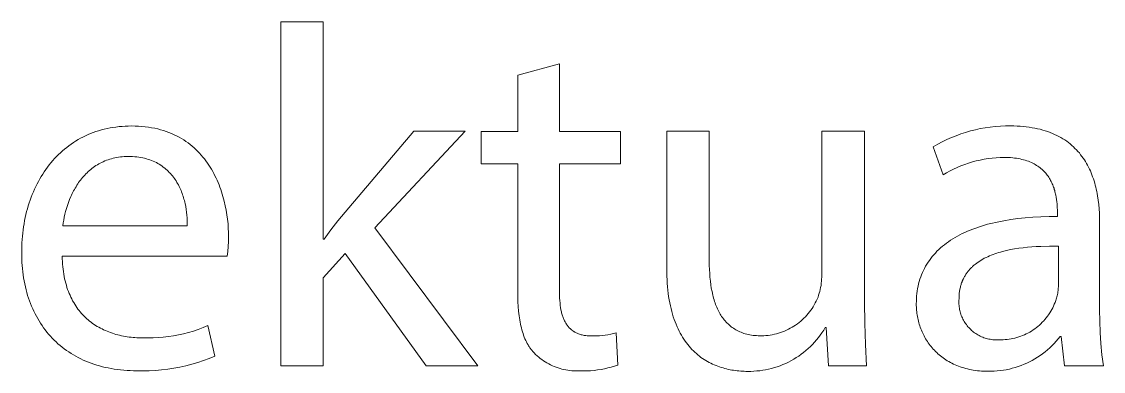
# Model space of a CAD drawing. Header units: millimetres. Extents: x -1519 to 3497, y -297 to 3208.
# Drawn here: x 2964.3 to 3076.3, y -213.3 to -177.1 of the extents above; entities that cross this region are included whole.
import ezdxf

# ---------------------------------------------------------------- set-up
doc = ezdxf.new("R2010")
doc.units = ezdxf.units.MM
doc.header["$MEASUREMENT"] = 0
doc.layers.add('Domyślny', color=7, linetype='Continuous', true_color=0x000000)

msp = doc.modelspace()

# ---------------------------------------------------------------- linework, layer by layer
at = {"layer": 'Domyślny', "color": 18, "lineweight": 15, "true_color": 0x000000}
for p, q in [((2991.17, -212.73), (2991.17, -177.07)), ((2991.17, -177.07), (2995.55, -177.07)), ((2995.55, -177.07), (2995.55, -199.58)), ((3015.69, -182.6), (3020, -181.44)), ((3020, -181.44), (3020, -188.43)), ((3015.69, -188.43), (3015.69, -182.6)), ((2972.87, -188.2), (2973.17, -188.14)), ((2973.17, -188.14), (2973.47, -188.07)), ((2973.47, -188.07), (2973.77, -188.02)), ((2973.77, -188.02), (2974.08, -187.98)), ((2974.08, -187.98), (2974.4, -187.94)), ((2974.4, -187.94), (2974.71, -187.91)), ((2974.71, -187.91), (2975.04, -187.89)), ((2975.04, -187.89), (2975.36, -187.88)), ((2975.36, -187.88), (2975.69, -187.87)), ((2975.69, -187.87), (2976.06, -187.88)), ((2976.06, -187.88), (2976.42, -187.89)), ((2976.42, -187.89), (2976.77, -187.92)), ((2976.77, -187.92), (2977.11, -187.95)), ((2977.11, -187.95), (2977.45, -188)), ((2977.45, -188), (2977.78, -188.05)), ((2977.78, -188.05), (2978.1, -188.11)), ((2978.1, -188.11), (2978.41, -188.18)), ((2978.41, -188.18), (2978.71, -188.26)), ((3063.08, -188.26), (3063.59, -188.15)), ((3063.59, -188.15), (3064.11, -188.06)), ((3064.11, -188.06), (3064.63, -187.99)), ((3064.63, -187.99), (3065.15, -187.93)), ((3065.15, -187.93), (3065.67, -187.89)), ((3065.67, -187.89), (3066.19, -187.87)), ((3066.19, -187.87), (3066.72, -187.87)), ((3066.72, -187.87), (3067.06, -187.87)), ((3067.06, -187.87), (3067.4, -187.89)), ((3067.4, -187.89), (3067.72, -187.9)), ((3067.72, -187.9), (3068.04, -187.93)), ((3068.04, -187.93), (3068.35, -187.96)), ((3068.35, -187.96), (3068.66, -188)), ((3068.66, -188), (3068.95, -188.05)), ((3068.95, -188.05), (3069.24, -188.1)), ((3069.24, -188.1), (3069.52, -188.16)), ((3069.52, -188.16), (3069.8, -188.22)), ((2969.91, -189.44), (2970.16, -189.29)), ((2970.16, -189.29), (2970.41, -189.15)), ((2970.41, -189.15), (2970.67, -189.02)), ((2970.67, -189.02), (2970.93, -188.89)), ((2970.93, -188.89), (2971.19, -188.77)), ((2971.19, -188.77), (2971.46, -188.66)), ((2971.46, -188.66), (2971.73, -188.55)), ((2971.73, -188.55), (2972.01, -188.45)), ((2972.01, -188.45), (2972.29, -188.36)), ((2972.29, -188.36), (2972.58, -188.28)), ((2972.58, -188.28), (2972.87, -188.2)), ((2978.71, -188.26), (2979, -188.35)), ((2979, -188.35), (2979.29, -188.44)), ((2979.29, -188.44), (2979.57, -188.55)), ((2979.57, -188.55), (2979.84, -188.66)), ((2979.84, -188.66), (2980.11, -188.78)), ((2980.11, -188.78), (2980.37, -188.9)), ((2980.37, -188.9), (2980.62, -189.03)), ((2980.62, -189.03), (2980.86, -189.17)), ((2980.86, -189.17), (2981.1, -189.32)), ((2981.1, -189.32), (2981.32, -189.47)), ((2997.82, -196.81), (3004.94, -188.42)), ((3010.26, -188.42), (3000.88, -198.41)), ((3004.94, -188.42), (3010.26, -188.42)), ((3011.92, -191.78), (3011.92, -188.43)), ((3011.92, -188.43), (3015.69, -188.43)), ((3020, -188.43), (3026.33, -188.43)), ((3026.33, -188.43), (3026.33, -191.78)), ((3031.12, -202.65), (3031.12, -188.42)), ((3031.12, -188.42), (3035.53, -188.42)), ((3035.53, -188.42), (3035.53, -201.88)), ((3047.17, -203.33), (3047.17, -188.42)), ((3047.17, -188.42), (3051.61, -188.42)), ((3051.61, -188.42), (3051.61, -206.11)), ((3059.65, -189.52), (3060.12, -189.29)), ((3060.12, -189.29), (3060.6, -189.08)), ((3060.6, -189.08), (3061.08, -188.88)), ((3061.08, -188.88), (3061.57, -188.7)), ((3061.57, -188.7), (3062.07, -188.54)), ((3062.07, -188.54), (3062.57, -188.39)), ((3062.57, -188.39), (3063.08, -188.26)), ((3069.8, -188.22), (3070.06, -188.29)), ((3070.06, -188.29), (3070.32, -188.37)), ((3070.32, -188.37), (3070.58, -188.46)), ((3070.58, -188.46), (3070.82, -188.54)), ((3070.82, -188.54), (3071.06, -188.64)), ((3071.06, -188.64), (3071.29, -188.74)), ((3071.29, -188.74), (3071.51, -188.85)), ((3071.51, -188.85), (3071.73, -188.96)), ((3071.73, -188.96), (3071.94, -189.08)), ((3071.94, -189.08), (3072.15, -189.2)), ((3072.15, -189.2), (3072.34, -189.32)), ((2968.54, -190.45), (2968.76, -190.27)), ((2968.76, -190.27), (2968.98, -190.09)), ((2968.98, -190.09), (2969.21, -189.92)), ((2969.21, -189.92), (2969.44, -189.75)), ((2969.44, -189.75), (2969.67, -189.59)), ((2969.67, -189.59), (2969.91, -189.44)), ((2981.32, -189.47), (2981.55, -189.63)), ((2981.55, -189.63), (2981.76, -189.79)), ((2981.76, -189.79), (2981.97, -189.96)), ((2981.97, -189.96), (2982.17, -190.14)), ((2982.17, -190.14), (2982.37, -190.32)), ((2982.37, -190.32), (2982.56, -190.5)), ((3058.73, -190.03), (3059.19, -189.76)), ((3059.74, -192.95), (3058.73, -190.03)), ((3059.19, -189.76), (3059.65, -189.52)), ((3072.34, -189.32), (3072.54, -189.46)), ((3072.54, -189.46), (3072.72, -189.59)), ((3072.72, -189.59), (3072.9, -189.73)), ((3072.9, -189.73), (3073.07, -189.88)), ((3073.07, -189.88), (3073.24, -190.03)), ((3073.24, -190.03), (3073.4, -190.19)), ((3073.4, -190.19), (3073.55, -190.34)), ((3073.55, -190.34), (3073.7, -190.51)), ((2967.35, -191.68), (2967.53, -191.46)), ((2967.53, -191.46), (2967.73, -191.25)), ((2967.73, -191.25), (2967.92, -191.04)), ((2967.92, -191.04), (2968.12, -190.84)), ((2968.12, -190.84), (2968.33, -190.64)), ((2968.33, -190.64), (2968.54, -190.45)), ((2972.93, -191.5), (2972.77, -191.57)), ((2973.1, -191.43), (2972.93, -191.5)), ((2973.27, -191.37), (2973.1, -191.43)), ((2973.44, -191.31), (2973.27, -191.37)), ((2973.62, -191.26), (2973.44, -191.31)), ((2973.79, -191.21), (2973.62, -191.26)), ((2973.98, -191.17), (2973.79, -191.21)), ((2974.16, -191.13), (2973.98, -191.17)), ((2974.35, -191.1), (2974.16, -191.13)), ((2974.55, -191.08), (2974.35, -191.1)), ((2974.74, -191.06), (2974.55, -191.08)), ((2974.94, -191.04), (2974.74, -191.06)), ((2975.15, -191.03), (2974.94, -191.04)), ((2975.36, -191.03), (2975.15, -191.03)), ((2975.59, -191.03), (2975.36, -191.03)), ((2975.81, -191.04), (2975.59, -191.03)), ((2976.03, -191.06), (2975.81, -191.04)), ((2976.25, -191.08), (2976.03, -191.06)), ((2976.46, -191.11), (2976.25, -191.08)), ((2976.66, -191.14), (2976.46, -191.11)), ((2976.86, -191.18), (2976.66, -191.14)), ((2977.05, -191.22), (2976.86, -191.18)), ((2977.24, -191.27), (2977.05, -191.22)), ((2977.42, -191.33), (2977.24, -191.27)), ((2977.6, -191.39), (2977.42, -191.33)), ((2977.78, -191.45), (2977.6, -191.39)), ((2977.94, -191.52), (2977.78, -191.45)), ((2978.11, -191.6), (2977.94, -191.52)), ((2982.56, -190.5), (2982.74, -190.69)), ((2982.74, -190.69), (2982.91, -190.89)), ((2982.91, -190.89), (2983.08, -191.09)), ((2983.08, -191.09), (2983.25, -191.29)), ((2983.25, -191.29), (2983.4, -191.5)), ((2983.4, -191.5), (2983.56, -191.71)), ((3063.18, -191.49), (3062.77, -191.6)), ((3063.58, -191.4), (3063.18, -191.49)), ((3063.99, -191.32), (3063.58, -191.4)), ((3064.4, -191.25), (3063.99, -191.32)), ((3064.82, -191.2), (3064.4, -191.25)), ((3065.23, -191.16), (3064.82, -191.2)), ((3065.65, -191.14), (3065.23, -191.16)), ((3066.07, -191.13), (3065.65, -191.14)), ((3066.3, -191.13), (3066.07, -191.13)), ((3066.52, -191.14), (3066.3, -191.13)), ((3066.73, -191.15), (3066.52, -191.14)), ((3066.95, -191.17), (3066.73, -191.15)), ((3067.15, -191.19), (3066.95, -191.17)), ((3067.35, -191.22), (3067.15, -191.19)), ((3067.54, -191.25), (3067.35, -191.22)), ((3067.73, -191.29), (3067.54, -191.25)), ((3067.91, -191.33), (3067.73, -191.29)), ((3068.08, -191.37), (3067.91, -191.33)), ((3068.25, -191.42), (3068.08, -191.37)), ((3068.42, -191.48), (3068.25, -191.42)), ((3068.58, -191.53), (3068.42, -191.48)), ((3068.73, -191.59), (3068.58, -191.53)), ((3073.7, -190.51), (3073.85, -190.67)), ((3073.85, -190.67), (3073.98, -190.85)), ((3073.98, -190.85), (3074.12, -191.02)), ((3074.12, -191.02), (3074.24, -191.2)), ((3074.24, -191.2), (3074.37, -191.38)), ((3074.37, -191.38), (3074.48, -191.56)), ((2966.5, -192.85), (2966.66, -192.61)), ((2966.66, -192.61), (2966.82, -192.37)), ((2966.82, -192.37), (2966.99, -192.13)), ((2966.99, -192.13), (2967.17, -191.9)), ((2967.17, -191.9), (2967.35, -191.68)), ((2971.21, -192.6), (2971.09, -192.72)), ((2971.34, -192.49), (2971.21, -192.6)), ((2971.47, -192.38), (2971.34, -192.49)), ((2971.6, -192.28), (2971.47, -192.38)), ((2971.73, -192.18), (2971.6, -192.28)), ((2971.87, -192.08), (2971.73, -192.18)), ((2972.01, -191.98), (2971.87, -192.08)), ((2972.16, -191.89), (2972.01, -191.98)), ((2972.31, -191.8), (2972.16, -191.89)), ((2972.46, -191.72), (2972.31, -191.8)), ((2972.61, -191.64), (2972.46, -191.72)), ((2972.77, -191.57), (2972.61, -191.64)), ((2978.27, -191.67), (2978.11, -191.6)), ((2978.42, -191.76), (2978.27, -191.67)), ((2978.57, -191.84), (2978.42, -191.76)), ((2978.72, -191.94), (2978.57, -191.84)), ((2978.86, -192.03), (2978.72, -191.94)), ((2978.99, -192.13), (2978.86, -192.03)), ((2979.13, -192.23), (2978.99, -192.13)), ((2979.25, -192.34), (2979.13, -192.23)), ((2979.38, -192.45), (2979.25, -192.34)), ((2979.5, -192.56), (2979.38, -192.45)), ((2979.61, -192.68), (2979.5, -192.56)), ((2979.72, -192.8), (2979.61, -192.68)), ((2983.56, -191.71), (2983.7, -191.92)), ((2983.7, -191.92), (2983.84, -192.14)), ((2983.84, -192.14), (2983.97, -192.36)), ((2983.97, -192.36), (2984.1, -192.58)), ((2984.1, -192.58), (2984.23, -192.81)), ((3015.69, -191.78), (3011.92, -191.78)), ((3015.69, -205.05), (3015.69, -191.78)), ((3026.33, -191.78), (3020, -191.78)), ((3020, -191.78), (3020, -204.9)), ((3060.46, -192.53), (3060.09, -192.74)), ((3060.83, -192.35), (3060.46, -192.53)), ((3061.21, -192.17), (3060.83, -192.35)), ((3061.59, -192.01), (3061.21, -192.17)), ((3061.98, -191.86), (3061.59, -192.01)), ((3062.38, -191.72), (3061.98, -191.86)), ((3062.77, -191.6), (3062.38, -191.72)), ((3068.88, -191.66), (3068.73, -191.59)), ((3069.02, -191.73), (3068.88, -191.66)), ((3069.16, -191.8), (3069.02, -191.73)), ((3069.29, -191.87), (3069.16, -191.8)), ((3069.42, -191.95), (3069.29, -191.87)), ((3069.54, -192.03), (3069.42, -191.95)), ((3069.66, -192.11), (3069.54, -192.03)), ((3069.78, -192.2), (3069.66, -192.11)), ((3069.88, -192.29), (3069.78, -192.2)), ((3069.99, -192.38), (3069.88, -192.29)), ((3070.09, -192.47), (3069.99, -192.38)), ((3070.19, -192.57), (3070.09, -192.47)), ((3070.28, -192.67), (3070.19, -192.57)), ((3070.37, -192.77), (3070.28, -192.67)), ((3074.48, -191.56), (3074.59, -191.75)), ((3074.59, -191.75), (3074.7, -191.94)), ((3074.7, -191.94), (3074.8, -192.14)), ((3074.8, -192.14), (3074.9, -192.33)), ((3074.9, -192.33), (3074.99, -192.53)), ((3074.99, -192.53), (3075.07, -192.74)), ((2965.91, -193.88), (2966.05, -193.61)), ((2966.05, -193.61), (2966.19, -193.35)), ((2966.19, -193.35), (2966.34, -193.1)), ((2966.34, -193.1), (2966.5, -192.85)), ((2970.22, -193.74), (2970.13, -193.88)), ((2970.32, -193.6), (2970.22, -193.74)), ((2970.42, -193.47), (2970.32, -193.6)), ((2970.52, -193.34), (2970.42, -193.47)), ((2970.63, -193.21), (2970.52, -193.34)), ((2970.74, -193.08), (2970.63, -193.21)), ((2970.85, -192.96), (2970.74, -193.08)), ((2970.97, -192.84), (2970.85, -192.96)), ((2971.09, -192.72), (2970.97, -192.84)), ((2979.83, -192.92), (2979.72, -192.8)), ((2979.93, -193.04), (2979.83, -192.92)), ((2980.03, -193.17), (2979.93, -193.04)), ((2980.13, -193.3), (2980.03, -193.17)), ((2980.22, -193.43), (2980.13, -193.3)), ((2980.31, -193.57), (2980.22, -193.43)), ((2980.39, -193.71), (2980.31, -193.57)), ((2980.47, -193.84), (2980.39, -193.71)), ((2984.23, -192.81), (2984.34, -193.04)), ((2984.34, -193.04), (2984.45, -193.27)), ((2984.45, -193.27), (2984.56, -193.5)), ((2984.56, -193.5), (2984.66, -193.73)), ((2984.66, -193.73), (2984.76, -193.97)), ((3060.09, -192.74), (3059.74, -192.95)), ((3070.45, -192.87), (3070.37, -192.77)), ((3070.53, -192.98), (3070.45, -192.87)), ((3070.61, -193.08), (3070.53, -192.98)), ((3070.68, -193.19), (3070.61, -193.08)), ((3070.75, -193.3), (3070.68, -193.19)), ((3070.82, -193.41), (3070.75, -193.3)), ((3070.88, -193.52), (3070.82, -193.41)), ((3070.94, -193.64), (3070.88, -193.52)), ((3070.99, -193.75), (3070.94, -193.64)), ((3071.05, -193.86), (3070.99, -193.75)), ((3075.07, -192.74), (3075.16, -192.94)), ((3075.16, -192.94), (3075.23, -193.15)), ((3075.23, -193.15), (3075.31, -193.36)), ((3075.31, -193.36), (3075.37, -193.57)), ((3075.37, -193.57), (3075.44, -193.78)), ((3075.44, -193.78), (3075.5, -194)), ((2965.41, -194.98), (2965.53, -194.69)), ((2965.53, -194.69), (2965.65, -194.42)), ((2965.65, -194.42), (2965.78, -194.15)), ((2965.78, -194.15), (2965.91, -193.88)), ((2969.55, -194.88), (2969.48, -195.03)), ((2969.62, -194.74), (2969.55, -194.88)), ((2969.7, -194.59), (2969.62, -194.74)), ((2969.78, -194.44), (2969.7, -194.59)), ((2969.86, -194.3), (2969.78, -194.44)), ((2969.95, -194.16), (2969.86, -194.3)), ((2970.04, -194.01), (2969.95, -194.16)), ((2970.13, -193.88), (2970.04, -194.01)), ((2980.55, -193.98), (2980.47, -193.84)), ((2980.62, -194.13), (2980.55, -193.98)), ((2980.69, -194.27), (2980.62, -194.13)), ((2980.76, -194.41), (2980.69, -194.27)), ((2980.82, -194.56), (2980.76, -194.41)), ((2980.88, -194.71), (2980.82, -194.56)), ((2980.93, -194.85), (2980.88, -194.71)), ((2980.99, -195), (2980.93, -194.85)), ((2984.76, -193.97), (2984.85, -194.21)), ((2984.85, -194.21), (2984.94, -194.45)), ((2984.94, -194.45), (2985.02, -194.68)), ((2985.02, -194.68), (2985.09, -194.92)), ((3071.1, -193.98), (3071.05, -193.86)), ((3071.14, -194.1), (3071.1, -193.98)), ((3071.19, -194.21), (3071.14, -194.1)), ((3071.23, -194.33), (3071.19, -194.21)), ((3071.26, -194.45), (3071.23, -194.33)), ((3071.3, -194.56), (3071.26, -194.45)), ((3071.33, -194.68), (3071.3, -194.56)), ((3071.36, -194.8), (3071.33, -194.68)), ((3071.39, -194.92), (3071.36, -194.8)), ((3071.41, -195.03), (3071.39, -194.92)), ((3075.5, -194), (3075.55, -194.21)), ((3075.55, -194.21), (3075.61, -194.43)), ((3075.61, -194.43), (3075.65, -194.65)), ((3075.65, -194.65), (3075.7, -194.87)), ((3075.7, -194.87), (3075.74, -195.1)), ((2965, -196.14), (2965.1, -195.84)), ((2965.1, -195.84), (2965.2, -195.55)), ((2965.2, -195.55), (2965.3, -195.26)), ((2965.3, -195.26), (2965.41, -194.98)), ((2969.16, -195.79), (2969.05, -196.1)), ((2969.28, -195.49), (2969.16, -195.79)), ((2969.41, -195.18), (2969.28, -195.49)), ((2969.48, -195.03), (2969.41, -195.18)), ((2981.04, -195.15), (2980.99, -195)), ((2981.09, -195.3), (2981.04, -195.15)), ((2981.13, -195.45), (2981.09, -195.3)), ((2981.17, -195.6), (2981.13, -195.45)), ((2981.21, -195.76), (2981.17, -195.6)), ((2981.24, -195.91), (2981.21, -195.76)), ((2981.31, -196.21), (2981.24, -195.91)), ((2985.09, -194.92), (2985.16, -195.16)), ((2985.16, -195.16), (2985.23, -195.41)), ((2985.23, -195.41), (2985.29, -195.65)), ((2985.29, -195.65), (2985.41, -196.13)), ((3071.46, -195.26), (3071.41, -195.03)), ((3071.49, -195.49), (3071.46, -195.26)), ((3071.52, -195.72), (3071.49, -195.49)), ((3071.54, -195.94), (3071.52, -195.72)), ((3071.56, -196.16), (3071.54, -195.94)), ((3075.74, -195.1), (3075.81, -195.55)), ((3075.81, -195.55), (3075.86, -196)), ((3075.86, -196), (3075.9, -196.45)), ((2964.69, -197.36), (2964.76, -197.05)), ((2964.76, -197.05), (2964.83, -196.74)), ((2964.83, -196.74), (2964.92, -196.44)), ((2964.92, -196.44), (2965, -196.14)), ((2968.8, -197.02), (2968.73, -197.32)), ((2968.87, -196.72), (2968.8, -197.02)), ((2968.96, -196.41), (2968.87, -196.72)), ((2969.05, -196.1), (2968.96, -196.41)), ((2981.36, -196.51), (2981.31, -196.21)), ((2981.4, -196.8), (2981.36, -196.51)), ((2981.43, -197.1), (2981.4, -196.8)), ((2981.45, -197.39), (2981.43, -197.1)), ((2985.41, -196.13), (2985.5, -196.6)), ((2985.5, -196.6), (2985.58, -197.08)), ((2985.58, -197.08), (2985.64, -197.54)), ((2997.07, -197.71), (2997.82, -196.81)), ((3071.57, -196.36), (3071.56, -196.16)), ((3071.58, -196.56), (3071.57, -196.36)), ((3071.58, -196.76), (3071.58, -196.56)), ((3071.58, -197.26), (3071.58, -196.76)), ((3075.9, -196.45), (3075.93, -196.91)), ((3075.93, -196.91), (3075.95, -197.37)), ((2964.51, -198.32), (2964.57, -198)), ((2964.57, -198), (2964.62, -197.68)), ((2964.62, -197.68), (2964.69, -197.36)), ((2968.63, -197.92), (2968.59, -198.21)), ((2968.59, -198.21), (2981.47, -198.21)), ((2968.67, -197.63), (2968.63, -197.92)), ((2968.73, -197.32), (2968.67, -197.63)), ((2981.47, -197.67), (2981.45, -197.39)), ((2981.47, -197.94), (2981.47, -197.67)), ((2981.47, -198.21), (2981.47, -197.94)), ((2985.64, -197.54), (2985.69, -198)), ((2985.69, -198), (2985.72, -198.45)), ((2996.35, -198.64), (2997.07, -197.71)), ((3063.42, -198.34), (3063.72, -198.24)), ((3063.72, -198.24), (3064.03, -198.15)), ((3064.03, -198.15), (3064.35, -198.06)), ((3064.35, -198.06), (3064.67, -197.98)), ((3064.67, -197.98), (3065.33, -197.82)), ((3065.33, -197.82), (3066.03, -197.69)), ((3066.03, -197.69), (3066.74, -197.57)), ((3066.74, -197.57), (3067.49, -197.47)), ((3067.49, -197.47), (3068.25, -197.39)), ((3068.25, -197.39), (3069.05, -197.33)), ((3069.05, -197.33), (3069.87, -197.29)), ((3069.87, -197.29), (3070.71, -197.26)), ((3070.71, -197.26), (3071.58, -197.26)), ((3075.95, -197.37), (3075.95, -197.83)), ((3075.95, -197.83), (3075.95, -206.91)), ((2964.37, -199.63), (2964.39, -199.3)), ((2964.39, -199.3), (2964.43, -198.97)), ((2964.43, -198.97), (2964.47, -198.64)), ((2964.47, -198.64), (2964.51, -198.32)), ((2985.72, -198.45), (2985.74, -198.89)), ((2985.75, -199.31), (2985.73, -199.83)), ((2985.74, -198.89), (2985.75, -199.31)), ((2995.65, -199.58), (2996.35, -198.64)), ((3000.88, -198.41), (3011.57, -212.73)), ((3060.99, -199.42), (3061.23, -199.28)), ((3061.23, -199.28), (3061.48, -199.15)), ((3061.48, -199.15), (3061.73, -199.02)), ((3061.73, -199.02), (3062, -198.9)), ((3062, -198.9), (3062.27, -198.78)), ((3062.27, -198.78), (3062.54, -198.66)), ((3062.54, -198.66), (3062.83, -198.55)), ((3062.83, -198.55), (3063.12, -198.44)), ((3063.12, -198.44), (3063.42, -198.34)), ((2964.32, -200.64), (2964.33, -200.3)), ((2964.33, -200.3), (2964.34, -199.96)), ((2964.34, -199.96), (2964.37, -199.63)), ((2985.7, -200.34), (2985.66, -200.86)), ((2985.73, -199.83), (2985.7, -200.34)), ((2995.55, -199.58), (2995.65, -199.58)), ((3059.29, -200.67), (3059.48, -200.5)), ((3059.48, -200.5), (3059.67, -200.33)), ((3059.67, -200.33), (3059.87, -200.17)), ((3059.87, -200.17), (3060.08, -200.01)), ((3060.08, -200.01), (3060.3, -199.86)), ((3060.3, -199.86), (3060.52, -199.71)), ((3060.52, -199.71), (3060.75, -199.56)), ((3060.75, -199.56), (3060.99, -199.42)), ((3068.03, -200.48), (3067.59, -200.54)), ((3068.48, -200.43), (3068.03, -200.48)), ((3068.94, -200.4), (3068.48, -200.43)), ((3069.39, -200.37), (3068.94, -200.4)), ((3069.85, -200.34), (3069.39, -200.37)), ((3070.77, -200.33), (3069.85, -200.34)), ((3071.68, -200.33), (3070.77, -200.33)), ((3071.68, -204.54), (3071.68, -200.33)), ((2964.32, -200.99), (2964.32, -200.64)), ((2964.32, -201.33), (2964.32, -200.99)), ((2964.33, -201.66), (2964.32, -201.33)), ((2968.53, -201.37), (2968.53, -201.65)), ((2985.6, -201.37), (2968.53, -201.37)), ((2985.66, -200.86), (2985.6, -201.37)), ((2997.82, -201.09), (2995.55, -203.59)), ((3006.21, -212.73), (2997.82, -201.09)), ((3058.32, -201.79), (3058.46, -201.59)), ((3058.46, -201.59), (3058.61, -201.4)), ((3058.61, -201.4), (3058.77, -201.21)), ((3058.77, -201.21), (3058.94, -201.03)), ((3058.94, -201.03), (3059.11, -200.85)), ((3059.11, -200.85), (3059.29, -200.67)), ((3064.01, -201.58), (3063.85, -201.67)), ((3064.19, -201.5), (3064.01, -201.58)), ((3064.36, -201.41), (3064.19, -201.5)), ((3064.54, -201.33), (3064.36, -201.41)), ((3064.72, -201.26), (3064.54, -201.33)), ((3064.91, -201.19), (3064.72, -201.26)), ((3065.1, -201.12), (3064.91, -201.19)), ((3065.29, -201.05), (3065.1, -201.12)), ((3065.49, -200.99), (3065.29, -201.05)), ((3065.69, -200.93), (3065.49, -200.99)), ((3065.89, -200.88), (3065.69, -200.93)), ((3066.3, -200.77), (3065.89, -200.88)), ((3066.72, -200.68), (3066.3, -200.77)), ((3067.15, -200.61), (3066.72, -200.68)), ((3067.59, -200.54), (3067.15, -200.61)), ((2964.35, -202), (2964.33, -201.66)), ((2964.37, -202.33), (2964.35, -202)), ((2964.4, -202.65), (2964.37, -202.33)), ((2964.43, -202.98), (2964.4, -202.65)), ((2968.53, -201.65), (2968.54, -201.92)), ((2968.54, -201.92), (2968.56, -202.19)), ((2968.56, -202.19), (2968.58, -202.45)), ((2968.58, -202.45), (2968.61, -202.71)), ((2968.61, -202.71), (2968.64, -202.96)), ((3031.13, -203.43), (3031.12, -202.65)), ((3035.53, -201.88), (3035.53, -202.31)), ((3035.53, -202.31), (3035.54, -202.73)), ((3035.54, -202.73), (3035.57, -203.14)), ((3057.7, -202.83), (3057.81, -202.62)), ((3057.81, -202.62), (3057.93, -202.4)), ((3057.93, -202.4), (3058.05, -202.19)), ((3058.05, -202.19), (3058.18, -201.99)), ((3058.18, -201.99), (3058.32, -201.79)), ((3062.49, -202.74), (3062.43, -202.8)), ((3062.55, -202.67), (3062.49, -202.74)), ((3062.61, -202.61), (3062.55, -202.67)), ((3062.67, -202.54), (3062.61, -202.61)), ((3062.74, -202.48), (3062.67, -202.54)), ((3062.8, -202.42), (3062.74, -202.48)), ((3062.87, -202.36), (3062.8, -202.42)), ((3062.94, -202.3), (3062.87, -202.36)), ((3063.01, -202.24), (3062.94, -202.3)), ((3063.08, -202.19), (3063.01, -202.24)), ((3063.22, -202.08), (3063.08, -202.19)), ((3063.37, -201.97), (3063.22, -202.08)), ((3063.53, -201.87), (3063.37, -201.97)), ((3063.68, -201.77), (3063.53, -201.87)), ((3063.85, -201.67), (3063.68, -201.77)), ((2964.47, -203.3), (2964.43, -202.98)), ((2964.52, -203.61), (2964.47, -203.3)), ((2964.58, -203.92), (2964.52, -203.61)), ((2968.64, -202.96), (2968.68, -203.21)), ((2968.68, -203.21), (2968.73, -203.45)), ((2968.73, -203.45), (2968.77, -203.69)), ((2968.77, -203.69), (2968.83, -203.92)), ((2995.55, -203.59), (2995.55, -212.73)), ((3031.15, -203.81), (3031.13, -203.43)), ((3031.17, -204.17), (3031.15, -203.81)), ((3035.57, -203.14), (3035.6, -203.54)), ((3035.6, -203.54), (3035.64, -203.93)), ((3047.15, -203.96), (3047.16, -203.75)), ((3047.16, -203.75), (3047.17, -203.54)), ((3047.17, -203.54), (3047.17, -203.33)), ((3057.27, -203.98), (3057.34, -203.74)), ((3057.34, -203.74), (3057.42, -203.51)), ((3057.42, -203.51), (3057.51, -203.28)), ((3057.51, -203.28), (3057.6, -203.05)), ((3057.6, -203.05), (3057.7, -202.83)), ((3061.77, -203.86), (3061.73, -203.94)), ((3061.8, -203.77), (3061.77, -203.86)), ((3061.84, -203.69), (3061.8, -203.77)), ((3061.88, -203.61), (3061.84, -203.69)), ((3061.92, -203.53), (3061.88, -203.61)), ((3061.97, -203.45), (3061.92, -203.53)), ((3062.01, -203.38), (3061.97, -203.45)), ((3062.06, -203.3), (3062.01, -203.38)), ((3062.11, -203.23), (3062.06, -203.3)), ((3062.16, -203.15), (3062.11, -203.23)), ((3062.21, -203.08), (3062.16, -203.15)), ((3062.26, -203.01), (3062.21, -203.08)), ((3062.32, -202.94), (3062.26, -203.01)), ((3062.37, -202.87), (3062.32, -202.94)), ((3062.43, -202.8), (3062.37, -202.87)), ((2964.64, -204.23), (2964.58, -203.92)), ((2964.7, -204.53), (2964.64, -204.23)), ((2964.78, -204.83), (2964.7, -204.53)), ((2964.86, -205.13), (2964.78, -204.83)), ((2968.83, -203.92), (2968.88, -204.15)), ((2968.88, -204.15), (2968.95, -204.37)), ((2968.95, -204.37), (2969.01, -204.59)), ((2969.01, -204.59), (2969.08, -204.8)), ((2969.08, -204.8), (2969.16, -205.01)), ((3020, -204.9), (3020, -205.17)), ((3031.2, -204.53), (3031.17, -204.17)), ((3031.23, -204.88), (3031.2, -204.53)), ((3031.28, -205.22), (3031.23, -204.88)), ((3035.64, -203.93), (3035.68, -204.31)), ((3035.68, -204.31), (3035.74, -204.68)), ((3035.74, -204.68), (3035.81, -205.03)), ((3046.97, -205), (3047.02, -204.8)), ((3047.02, -204.8), (3047.06, -204.59)), ((3047.06, -204.59), (3047.1, -204.38)), ((3047.1, -204.38), (3047.13, -204.17)), ((3047.13, -204.17), (3047.15, -203.96)), ((3057.02, -205.23), (3057.06, -204.97)), ((3057.06, -204.97), (3057.1, -204.72)), ((3057.1, -204.72), (3057.15, -204.47)), ((3057.15, -204.47), (3057.21, -204.22)), ((3057.21, -204.22), (3057.27, -203.98)), ((3061.45, -204.96), (3061.44, -205.06)), ((3061.47, -204.86), (3061.45, -204.96)), ((3061.49, -204.76), (3061.47, -204.86)), ((3061.51, -204.66), (3061.49, -204.76)), ((3061.53, -204.57), (3061.51, -204.66)), ((3061.55, -204.48), (3061.53, -204.57)), ((3061.58, -204.38), (3061.55, -204.48)), ((3061.6, -204.29), (3061.58, -204.38)), ((3061.63, -204.2), (3061.6, -204.29)), ((3061.66, -204.11), (3061.63, -204.2)), ((3061.7, -204.03), (3061.66, -204.11)), ((3061.73, -203.94), (3061.7, -204.03)), ((3071.64, -205.06), (3071.65, -204.93)), ((3071.65, -204.93), (3071.67, -204.8)), ((3071.67, -204.67), (3071.68, -204.54)), ((3071.67, -204.8), (3071.67, -204.67)), ((2964.94, -205.42), (2964.86, -205.13)), ((2965.03, -205.7), (2964.94, -205.42)), ((2965.13, -205.98), (2965.03, -205.7)), ((2965.23, -206.26), (2965.13, -205.98)), ((2969.16, -205.01), (2969.24, -205.21)), ((2969.24, -205.21), (2969.33, -205.41)), ((2969.33, -205.41), (2969.41, -205.61)), ((2969.41, -205.61), (2969.51, -205.79)), ((2969.51, -205.79), (2969.6, -205.98)), ((2969.6, -205.98), (2969.71, -206.16)), ((3015.7, -205.57), (3015.69, -205.05)), ((3015.71, -206.08), (3015.7, -205.57)), ((3015.74, -206.58), (3015.71, -206.08)), ((3020, -205.17), (3020.01, -205.44)), ((3020.01, -205.44), (3020.02, -205.71)), ((3020.02, -205.71), (3020.04, -205.96)), ((3020.04, -205.96), (3020.07, -206.21)), ((3031.32, -205.55), (3031.28, -205.22)), ((3031.37, -205.88), (3031.32, -205.55)), ((3031.43, -206.19), (3031.37, -205.88)), ((3035.81, -205.03), (3035.89, -205.38)), ((3035.89, -205.38), (3035.93, -205.55)), ((3035.93, -205.55), (3035.98, -205.72)), ((3035.98, -205.72), (3036.02, -205.88)), ((3036.02, -205.88), (3036.07, -206.04)), ((3036.07, -206.04), (3036.13, -206.2)), ((3046.51, -206.2), (3046.61, -206.01)), ((3046.61, -206.01), (3046.7, -205.81)), ((3046.7, -205.81), (3046.79, -205.61)), ((3046.79, -205.61), (3046.85, -205.41)), ((3046.85, -205.41), (3046.92, -205.2)), ((3046.92, -205.2), (3046.97, -205)), ((3051.61, -206.11), (3051.62, -208.31)), ((3056.96, -206.3), (3056.97, -206.02)), ((3056.97, -206.02), (3056.98, -205.75)), ((3056.98, -205.75), (3057, -205.49)), ((3057, -205.49), (3057.02, -205.23)), ((3061.39, -205.79), (3061.38, -205.93)), ((3061.38, -205.93), (3061.38, -206.06)), ((3061.38, -206.06), (3061.38, -206.2)), ((3061.4, -205.47), (3061.39, -205.58)), ((3061.39, -205.58), (3061.39, -205.68)), ((3061.39, -205.68), (3061.39, -205.79)), ((3061.41, -205.26), (3061.4, -205.36)), ((3061.4, -205.36), (3061.4, -205.47)), ((3061.42, -205.16), (3061.41, -205.26)), ((3061.44, -205.06), (3061.42, -205.16)), ((3071.34, -206.14), (3071.41, -205.94)), ((3071.41, -205.94), (3071.46, -205.82)), ((3071.46, -205.82), (3071.5, -205.7)), ((3071.5, -205.7), (3071.53, -205.57)), ((3071.53, -205.57), (3071.57, -205.45)), ((3071.57, -205.45), (3071.59, -205.32)), ((3071.59, -205.32), (3071.62, -205.19)), ((3071.62, -205.19), (3071.64, -205.06)), ((2965.34, -206.53), (2965.23, -206.26)), ((2965.46, -206.8), (2965.34, -206.53)), ((2965.58, -207.07), (2965.46, -206.8)), ((2965.71, -207.33), (2965.58, -207.07)), ((2969.71, -206.16), (2969.81, -206.33)), ((2969.81, -206.33), (2969.92, -206.51)), ((2969.92, -206.51), (2970.03, -206.67)), ((2970.03, -206.67), (2970.15, -206.83)), ((2970.15, -206.83), (2970.27, -206.99)), ((2970.27, -206.99), (2970.39, -207.14)), ((2970.39, -207.14), (2970.52, -207.29)), ((3015.78, -207.06), (3015.74, -206.58)), ((3015.83, -207.52), (3015.78, -207.06)), ((3020.07, -206.21), (3020.09, -206.45)), ((3020.09, -206.45), (3020.13, -206.68)), ((3020.13, -206.68), (3020.17, -206.9)), ((3020.17, -206.9), (3020.19, -207.01)), ((3020.19, -207.01), (3020.22, -207.12)), ((3020.22, -207.12), (3020.24, -207.22)), ((3020.24, -207.22), (3020.27, -207.32)), ((3031.5, -206.5), (3031.43, -206.19)), ((3031.57, -206.79), (3031.5, -206.5)), ((3031.64, -207.08), (3031.57, -206.79)), ((3031.72, -207.37), (3031.64, -207.08)), ((3036.13, -206.2), (3036.18, -206.35)), ((3036.18, -206.35), (3036.24, -206.51)), ((3036.24, -206.51), (3036.3, -206.65)), ((3036.3, -206.65), (3036.37, -206.8)), ((3036.37, -206.8), (3036.44, -206.94)), ((3036.44, -206.94), (3036.51, -207.08)), ((3036.51, -207.08), (3036.58, -207.22)), ((3036.58, -207.22), (3036.65, -207.35)), ((3045.77, -207.3), (3045.91, -207.13)), ((3045.91, -207.13), (3046.04, -206.95)), ((3046.04, -206.95), (3046.17, -206.77)), ((3046.17, -206.77), (3046.29, -206.59)), ((3046.29, -206.59), (3046.4, -206.4)), ((3046.4, -206.4), (3046.51, -206.2)), ((3056.96, -206.46), (3056.96, -206.3)), ((3056.97, -206.63), (3056.96, -206.46)), ((3056.98, -206.79), (3056.97, -206.63)), ((3056.99, -206.95), (3056.98, -206.79)), ((3057.01, -207.12), (3056.99, -206.95)), ((3057.03, -207.28), (3057.01, -207.12)), ((3061.38, -206.2), (3061.38, -206.33)), ((3061.38, -206.33), (3061.39, -206.47)), ((3061.39, -206.47), (3061.41, -206.6)), ((3061.41, -206.6), (3061.43, -206.73)), ((3061.43, -206.73), (3061.45, -206.87)), ((3061.45, -206.87), (3061.48, -207)), ((3061.48, -207), (3061.51, -207.13)), ((3061.51, -207.13), (3061.55, -207.26)), ((3070.78, -207.24), (3070.89, -207.07)), ((3070.89, -207.07), (3070.99, -206.89)), ((3070.99, -206.89), (3071.09, -206.71)), ((3071.09, -206.71), (3071.18, -206.52)), ((3071.18, -206.52), (3071.26, -206.33)), ((3071.26, -206.33), (3071.34, -206.14)), ((3075.95, -206.91), (3075.96, -208.08)), ((2965.84, -207.58), (2965.71, -207.33)), ((2965.98, -207.83), (2965.84, -207.58)), ((2966.12, -208.07), (2965.98, -207.83)), ((2966.27, -208.31), (2966.12, -208.07)), ((2966.43, -208.55), (2966.27, -208.31)), ((2970.52, -207.29), (2970.65, -207.43)), ((2970.65, -207.43), (2970.79, -207.57)), ((2970.79, -207.57), (2970.93, -207.71)), ((2970.93, -207.71), (2971.07, -207.84)), ((2971.07, -207.84), (2971.21, -207.96)), ((2971.21, -207.96), (2971.36, -208.09)), ((2971.36, -208.09), (2971.51, -208.2)), ((2971.51, -208.2), (2971.66, -208.32)), ((2971.66, -208.32), (2971.82, -208.42)), ((3015.86, -207.74), (3015.83, -207.52)), ((3015.9, -207.96), (3015.86, -207.74)), ((3015.94, -208.18), (3015.9, -207.96)), ((3015.98, -208.39), (3015.94, -208.18)), ((3020.27, -207.32), (3020.3, -207.42)), ((3020.3, -207.42), (3020.33, -207.52)), ((3020.33, -207.52), (3020.36, -207.62)), ((3020.36, -207.62), (3020.4, -207.71)), ((3020.4, -207.71), (3020.43, -207.8)), ((3020.43, -207.8), (3020.47, -207.89)), ((3020.47, -207.89), (3020.51, -207.98)), ((3020.51, -207.98), (3020.55, -208.07)), ((3020.55, -208.07), (3020.59, -208.15)), ((3020.59, -208.15), (3020.64, -208.23)), ((3020.64, -208.23), (3020.68, -208.31)), ((3020.68, -208.31), (3020.73, -208.39)), ((3031.8, -207.64), (3031.72, -207.37)), ((3031.89, -207.91), (3031.8, -207.64)), ((3031.99, -208.16), (3031.89, -207.91)), ((3032.09, -208.41), (3031.99, -208.16)), ((3036.65, -207.35), (3036.73, -207.48)), ((3036.73, -207.48), (3036.81, -207.6)), ((3036.81, -207.6), (3036.9, -207.72)), ((3036.9, -207.72), (3036.99, -207.84)), ((3036.99, -207.84), (3037.08, -207.96)), ((3037.08, -207.96), (3037.17, -208.07)), ((3037.17, -208.07), (3037.27, -208.18)), ((3037.27, -208.18), (3037.37, -208.28)), ((3037.37, -208.28), (3037.47, -208.38)), ((3044.47, -208.49), (3044.65, -208.36)), ((3044.65, -208.36), (3044.83, -208.22)), ((3044.83, -208.22), (3045, -208.08)), ((3045, -208.08), (3045.16, -207.94)), ((3045.16, -207.94), (3045.32, -207.79)), ((3045.32, -207.79), (3045.48, -207.63)), ((3045.48, -207.63), (3045.63, -207.47)), ((3045.63, -207.47), (3045.77, -207.3)), ((3051.62, -208.31), (3051.69, -210.52)), ((3057.05, -207.44), (3057.03, -207.28)), ((3057.08, -207.61), (3057.05, -207.44)), ((3057.11, -207.77), (3057.08, -207.61)), ((3057.15, -207.93), (3057.11, -207.77)), ((3057.19, -208.09), (3057.15, -207.93)), ((3057.23, -208.25), (3057.19, -208.09)), ((3057.27, -208.41), (3057.23, -208.25)), ((3061.55, -207.26), (3061.59, -207.38)), ((3061.59, -207.38), (3061.63, -207.51)), ((3061.63, -207.51), (3061.68, -207.64)), ((3061.68, -207.64), (3061.74, -207.76)), ((3061.74, -207.76), (3061.8, -207.88)), ((3061.8, -207.88), (3061.86, -208)), ((3061.86, -208), (3061.93, -208.12)), ((3061.93, -208.12), (3062, -208.23)), ((3062, -208.23), (3062.07, -208.34)), ((3062.07, -208.34), (3062.15, -208.45)), ((3069.71, -208.5), (3069.87, -208.36)), ((3069.87, -208.36), (3070.01, -208.21)), ((3070.01, -208.21), (3070.16, -208.06)), ((3070.16, -208.06), (3070.29, -207.91)), ((3070.29, -207.91), (3070.42, -207.75)), ((3070.42, -207.75), (3070.55, -207.58)), ((3070.55, -207.58), (3070.67, -207.42)), ((3070.67, -207.42), (3070.78, -207.24)), ((3075.96, -208.08), (3076, -209.25)), ((2966.59, -208.78), (2966.43, -208.55)), ((2966.76, -209), (2966.59, -208.78)), ((2966.93, -209.22), (2966.76, -209)), ((2967.11, -209.44), (2966.93, -209.22)), ((2967.29, -209.65), (2967.11, -209.44)), ((2971.82, -208.42), (2971.98, -208.53)), ((2971.98, -208.53), (2972.14, -208.63)), ((2972.14, -208.63), (2972.3, -208.72)), ((2972.3, -208.72), (2972.47, -208.82)), ((2972.47, -208.82), (2972.64, -208.9)), ((2972.64, -208.9), (2972.81, -208.99)), ((2972.81, -208.99), (2972.99, -209.07)), ((2972.99, -209.07), (2973.17, -209.14)), ((2973.17, -209.14), (2973.34, -209.21)), ((2973.34, -209.21), (2973.53, -209.28)), ((2973.53, -209.28), (2973.71, -209.34)), ((2973.71, -209.34), (2973.9, -209.4)), ((2973.9, -209.4), (2974.08, -209.46)), ((2974.08, -209.46), (2974.27, -209.51)), ((2980.56, -209.5), (2981.08, -209.39)), ((2981.08, -209.39), (2981.59, -209.26)), ((2981.59, -209.26), (2982.1, -209.11)), ((2982.1, -209.11), (2982.61, -208.94)), ((2982.61, -208.94), (2983.1, -208.75)), ((2983.1, -208.75), (2983.59, -208.55)), ((2983.59, -208.55), (2984.34, -211.73)), ((3016.02, -208.59), (3015.98, -208.39)), ((3016.07, -208.79), (3016.02, -208.59)), ((3016.12, -208.99), (3016.07, -208.79)), ((3016.18, -209.18), (3016.12, -208.99)), ((3016.24, -209.37), (3016.18, -209.18)), ((3016.3, -209.55), (3016.24, -209.37)), ((3020.73, -208.39), (3020.78, -208.46)), ((3020.78, -208.46), (3020.83, -208.53)), ((3020.83, -208.53), (3020.89, -208.6)), ((3020.89, -208.6), (3020.94, -208.67)), ((3020.94, -208.67), (3021, -208.74)), ((3021, -208.74), (3021.06, -208.8)), ((3021.06, -208.8), (3021.12, -208.86)), ((3021.12, -208.86), (3021.18, -208.92)), ((3021.18, -208.92), (3021.21, -208.95)), ((3021.21, -208.95), (3021.25, -208.98)), ((3021.25, -208.98), (3021.28, -209)), ((3021.28, -209), (3021.31, -209.03)), ((3021.31, -209.03), (3021.35, -209.06)), ((3021.35, -209.06), (3021.38, -209.08)), ((3021.38, -209.08), (3021.42, -209.11)), ((3021.42, -209.11), (3021.45, -209.13)), ((3021.45, -209.13), (3021.49, -209.16)), ((3021.49, -209.16), (3021.52, -209.18)), ((3021.52, -209.18), (3021.56, -209.2)), ((3021.56, -209.2), (3021.6, -209.22)), ((3021.6, -209.22), (3021.68, -209.27)), ((3021.68, -209.27), (3021.75, -209.31)), ((3021.75, -209.31), (3021.84, -209.34)), ((3021.84, -209.34), (3021.92, -209.38)), ((3021.92, -209.38), (3022, -209.41)), ((3022, -209.41), (3022.09, -209.44)), ((3022.09, -209.44), (3022.18, -209.47)), ((3022.18, -209.47), (3022.27, -209.5)), ((3025.03, -209.49), (3025.32, -209.44)), ((3025.32, -209.44), (3025.6, -209.38)), ((3025.6, -209.38), (3025.88, -209.31)), ((3025.88, -209.31), (3026.06, -212.63)), ((3032.19, -208.66), (3032.09, -208.41)), ((3032.3, -208.89), (3032.19, -208.66)), ((3032.41, -209.12), (3032.3, -208.89)), ((3032.52, -209.34), (3032.41, -209.12)), ((3032.64, -209.55), (3032.52, -209.34)), ((3037.47, -208.38), (3037.58, -208.48)), ((3037.58, -208.48), (3037.69, -208.57)), ((3037.69, -208.57), (3037.8, -208.66)), ((3037.8, -208.66), (3037.91, -208.75)), ((3037.91, -208.75), (3038.03, -208.83)), ((3038.03, -208.83), (3038.16, -208.91)), ((3038.16, -208.91), (3038.28, -208.98)), ((3038.28, -208.98), (3038.41, -209.05)), ((3038.41, -209.05), (3038.54, -209.12)), ((3038.54, -209.12), (3038.68, -209.18)), ((3038.68, -209.18), (3038.82, -209.24)), ((3038.82, -209.24), (3038.96, -209.3)), ((3038.96, -209.3), (3039.11, -209.35)), ((3039.11, -209.35), (3039.26, -209.39)), ((3039.26, -209.39), (3039.41, -209.43)), ((3039.41, -209.43), (3039.57, -209.47)), ((3039.57, -209.47), (3039.73, -209.5)), ((3042.05, -209.5), (3042.27, -209.45)), ((3042.27, -209.45), (3042.48, -209.4)), ((3042.48, -209.4), (3042.69, -209.34)), ((3042.69, -209.34), (3042.9, -209.27)), ((3042.9, -209.27), (3043.11, -209.2)), ((3043.11, -209.2), (3043.31, -209.12)), ((3043.31, -209.12), (3043.52, -209.03)), ((3043.52, -209.03), (3043.72, -208.93)), ((3043.72, -208.93), (3043.91, -208.83)), ((3043.91, -208.83), (3044.1, -208.72)), ((3044.1, -208.72), (3044.29, -208.61)), ((3044.29, -208.61), (3044.47, -208.49)), ((3047.2, -209.29), (3047.02, -209.54)), ((3047.38, -209.03), (3047.2, -209.29)), ((3047.54, -208.76), (3047.38, -209.03)), ((3047.64, -208.76), (3047.54, -208.76)), ((3047.89, -212.72), (3047.64, -208.76)), ((3057.32, -208.56), (3057.27, -208.41)), ((3057.38, -208.72), (3057.32, -208.56)), ((3057.43, -208.87), (3057.38, -208.72)), ((3057.49, -209.03), (3057.43, -208.87)), ((3057.56, -209.18), (3057.49, -209.03)), ((3057.63, -209.33), (3057.56, -209.18)), ((3057.7, -209.48), (3057.63, -209.33)), ((3057.77, -209.62), (3057.7, -209.48)), ((3062.15, -208.45), (3062.23, -208.56)), ((3062.23, -208.56), (3062.32, -208.66)), ((3062.32, -208.66), (3062.41, -208.76)), ((3062.41, -208.76), (3062.5, -208.86)), ((3062.5, -208.86), (3062.6, -208.95)), ((3062.6, -208.95), (3062.7, -209.04)), ((3062.7, -209.04), (3062.8, -209.13)), ((3062.8, -209.13), (3062.9, -209.22)), ((3062.9, -209.22), (3063.01, -209.3)), ((3063.01, -209.3), (3063.12, -209.37)), ((3063.12, -209.37), (3063.24, -209.45)), ((3063.24, -209.45), (3063.35, -209.51)), ((3068.16, -209.5), (3068.35, -209.41)), ((3068.35, -209.41), (3068.53, -209.32)), ((3068.53, -209.32), (3068.71, -209.22)), ((3068.71, -209.22), (3068.89, -209.11)), ((3068.89, -209.11), (3069.06, -209)), ((3069.06, -209), (3069.23, -208.88)), ((3069.23, -208.88), (3069.4, -208.76)), ((3069.4, -208.76), (3069.56, -208.63)), ((3069.56, -208.63), (3069.71, -208.5)), ((3076, -209.25), (3076.07, -210.41)), ((2967.48, -209.85), (2967.29, -209.65)), ((2967.68, -210.05), (2967.48, -209.85)), ((2967.88, -210.24), (2967.68, -210.05)), ((2968.08, -210.43), (2967.88, -210.24)), ((2968.29, -210.61), (2968.08, -210.43)), ((2974.27, -209.51), (2974.46, -209.55)), ((2974.46, -209.55), (2974.66, -209.6)), ((2974.66, -209.6), (2974.85, -209.64)), ((2974.85, -209.64), (2975.05, -209.67)), ((2975.05, -209.67), (2975.25, -209.7)), ((2975.25, -209.7), (2975.45, -209.73)), ((2975.45, -209.73), (2975.65, -209.76)), ((2975.65, -209.76), (2975.85, -209.78)), ((2975.85, -209.78), (2976.05, -209.79)), ((2976.05, -209.79), (2976.26, -209.81)), ((2976.26, -209.81), (2976.46, -209.81)), ((2976.46, -209.81), (2976.67, -209.82)), ((2976.67, -209.82), (2976.88, -209.82)), ((2976.88, -209.82), (2977.41, -209.83)), ((2977.41, -209.83), (2977.94, -209.82)), ((2977.94, -209.82), (2978.47, -209.79)), ((2978.47, -209.79), (2978.99, -209.75)), ((2978.99, -209.75), (2979.52, -209.68)), ((2979.52, -209.68), (2980.04, -209.6)), ((2980.04, -209.6), (2980.56, -209.5)), ((3016.37, -209.73), (3016.3, -209.55)), ((3016.44, -209.91), (3016.37, -209.73)), ((3016.52, -210.08), (3016.44, -209.91)), ((3016.6, -210.24), (3016.52, -210.08)), ((3016.68, -210.4), (3016.6, -210.24)), ((3016.77, -210.55), (3016.68, -210.4)), ((3016.82, -210.63), (3016.77, -210.55)), ((3022.27, -209.5), (3022.36, -209.52)), ((3022.36, -209.52), (3022.46, -209.54)), ((3022.46, -209.54), (3022.56, -209.56)), ((3022.56, -209.56), (3022.66, -209.58)), ((3022.66, -209.58), (3022.76, -209.59)), ((3022.76, -209.59), (3022.87, -209.6)), ((3022.87, -209.6), (3022.97, -209.61)), ((3022.97, -209.61), (3023.08, -209.62)), ((3023.08, -209.62), (3023.19, -209.62)), ((3023.19, -209.62), (3023.31, -209.62)), ((3023.31, -209.62), (3023.6, -209.62)), ((3023.6, -209.62), (3023.89, -209.62)), ((3023.89, -209.62), (3024.17, -209.6)), ((3024.17, -209.6), (3024.46, -209.57)), ((3024.46, -209.57), (3024.75, -209.54)), ((3024.75, -209.54), (3025.03, -209.49)), ((3032.77, -209.76), (3032.64, -209.55)), ((3032.89, -209.96), (3032.77, -209.76)), ((3033.03, -210.15), (3032.89, -209.96)), ((3033.16, -210.34), (3033.03, -210.15)), ((3033.3, -210.51), (3033.16, -210.34)), ((3033.44, -210.69), (3033.3, -210.51)), ((3039.73, -209.5), (3039.89, -209.53)), ((3039.89, -209.53), (3040.06, -209.56)), ((3040.06, -209.56), (3040.23, -209.58)), ((3040.23, -209.58), (3040.41, -209.59)), ((3040.41, -209.59), (3040.59, -209.61)), ((3040.59, -209.61), (3040.77, -209.61)), ((3040.77, -209.61), (3040.96, -209.61)), ((3040.96, -209.61), (3041.18, -209.61)), ((3041.18, -209.61), (3041.4, -209.59)), ((3041.4, -209.59), (3041.62, -209.57)), ((3041.62, -209.57), (3041.83, -209.54)), ((3041.83, -209.54), (3042.05, -209.5)), ((3046.22, -210.5), (3046, -210.72)), ((3046.43, -210.27), (3046.22, -210.5)), ((3046.64, -210.03), (3046.43, -210.27)), ((3046.84, -209.79), (3046.64, -210.03)), ((3047.02, -209.54), (3046.84, -209.79)), ((3051.69, -210.52), (3051.81, -212.72)), ((3057.85, -209.77), (3057.77, -209.62)), ((3057.93, -209.91), (3057.85, -209.77)), ((3058.02, -210.05), (3057.93, -209.91)), ((3058.11, -210.19), (3058.02, -210.05)), ((3058.2, -210.33), (3058.11, -210.19)), ((3058.3, -210.47), (3058.2, -210.33)), ((3058.4, -210.6), (3058.3, -210.47)), ((3058.5, -210.73), (3058.4, -210.6)), ((3063.35, -209.51), (3063.47, -209.58)), ((3063.47, -209.58), (3063.59, -209.64)), ((3063.59, -209.64), (3063.71, -209.7)), ((3063.71, -209.7), (3063.84, -209.75)), ((3063.84, -209.75), (3063.96, -209.8)), ((3063.96, -209.8), (3064.09, -209.84)), ((3064.09, -209.84), (3064.22, -209.88)), ((3064.22, -209.88), (3064.35, -209.91)), ((3064.35, -209.91), (3064.48, -209.94)), ((3064.48, -209.94), (3064.61, -209.97)), ((3064.61, -209.97), (3064.74, -209.99)), ((3064.74, -209.99), (3064.88, -210.01)), ((3064.88, -210.01), (3065.01, -210.02)), ((3065.01, -210.02), (3065.14, -210.03)), ((3065.14, -210.03), (3065.28, -210.03)), ((3065.28, -210.03), (3065.41, -210.03)), ((3065.41, -210.03), (3065.55, -210.02)), ((3065.55, -210.02), (3065.75, -210.02)), ((3065.75, -210.02), (3065.96, -210.02)), ((3065.96, -210.02), (3066.17, -210)), ((3066.17, -210), (3066.37, -209.99)), ((3066.37, -209.99), (3066.58, -209.96)), ((3066.58, -209.96), (3066.78, -209.93)), ((3066.78, -209.93), (3066.98, -209.89)), ((3066.98, -209.89), (3067.18, -209.84)), ((3067.18, -209.84), (3067.38, -209.78)), ((3067.38, -209.78), (3067.58, -209.72)), ((3067.58, -209.72), (3067.78, -209.66)), ((3067.78, -209.66), (3067.97, -209.58)), ((3067.97, -209.58), (3068.16, -209.5)), ((3071.23, -210.4), (3071.01, -210.63)), ((3071.44, -210.16), (3071.23, -210.4)), ((3071.65, -209.92), (3071.44, -210.16)), ((3071.85, -209.67), (3071.65, -209.92)), ((3071.98, -209.67), (3071.85, -209.67)), ((3072.33, -212.73), (3071.98, -209.67)), ((3076.07, -210.41), (3076.19, -211.57)), ((2968.51, -210.79), (2968.29, -210.61)), ((2968.73, -210.96), (2968.51, -210.79)), ((2968.96, -211.12), (2968.73, -210.96)), ((2969.19, -211.28), (2968.96, -211.12)), ((2969.43, -211.44), (2969.19, -211.28)), ((2969.67, -211.59), (2969.43, -211.44)), ((2969.92, -211.73), (2969.67, -211.59)), ((3016.86, -210.7), (3016.82, -210.63)), ((3016.91, -210.78), (3016.86, -210.7)), ((3016.96, -210.85), (3016.91, -210.78)), ((3017.01, -210.92), (3016.96, -210.85)), ((3017.06, -210.99), (3017.01, -210.92)), ((3017.12, -211.06), (3017.06, -210.99)), ((3017.17, -211.12), (3017.12, -211.06)), ((3017.22, -211.19), (3017.17, -211.12)), ((3017.28, -211.25), (3017.22, -211.19)), ((3017.34, -211.31), (3017.28, -211.25)), ((3017.39, -211.38), (3017.34, -211.31)), ((3017.54, -211.53), (3017.39, -211.38)), ((3017.7, -211.67), (3017.54, -211.53)), ((3017.86, -211.81), (3017.7, -211.67)), ((3033.58, -210.85), (3033.44, -210.69)), ((3033.73, -211.01), (3033.58, -210.85)), ((3033.88, -211.16), (3033.73, -211.01)), ((3034.04, -211.31), (3033.88, -211.16)), ((3034.19, -211.45), (3034.04, -211.31)), ((3034.35, -211.58), (3034.19, -211.45)), ((3034.51, -211.71), (3034.35, -211.58)), ((3034.67, -211.84), (3034.51, -211.71)), ((3044.79, -211.7), (3044.53, -211.87)), ((3045.05, -211.52), (3044.79, -211.7)), ((3045.3, -211.33), (3045.05, -211.52)), ((3045.54, -211.13), (3045.3, -211.33)), ((3045.77, -210.93), (3045.54, -211.13)), ((3046, -210.72), (3045.77, -210.93)), ((3058.61, -210.86), (3058.5, -210.73)), ((3058.72, -210.98), (3058.61, -210.86)), ((3058.84, -211.11), (3058.72, -210.98)), ((3058.96, -211.23), (3058.84, -211.11)), ((3059.08, -211.35), (3058.96, -211.23)), ((3059.2, -211.46), (3059.08, -211.35)), ((3059.33, -211.58), (3059.2, -211.46)), ((3059.47, -211.69), (3059.33, -211.58)), ((3059.6, -211.79), (3059.47, -211.69)), ((3069.79, -211.64), (3069.52, -211.82)), ((3070.05, -211.46), (3069.79, -211.64)), ((3070.3, -211.26), (3070.05, -211.46)), ((3070.54, -211.06), (3070.3, -211.26)), ((3070.78, -210.85), (3070.54, -211.06)), ((3071.01, -210.63), (3070.78, -210.85)), ((3076.19, -211.57), (3076.34, -212.73)), ((2970.17, -211.86), (2969.92, -211.73)), ((2970.43, -211.99), (2970.17, -211.86)), ((2970.69, -212.12), (2970.43, -211.99)), ((2970.96, -212.23), (2970.69, -212.12)), ((2971.24, -212.34), (2970.96, -212.23)), ((2971.51, -212.45), (2971.24, -212.34)), ((2971.8, -212.55), (2971.51, -212.45)), ((2972.09, -212.64), (2971.8, -212.55)), ((2972.38, -212.73), (2972.09, -212.64)), ((2972.68, -212.81), (2972.38, -212.73)), ((2972.98, -212.88), (2972.68, -212.81)), ((2981.32, -212.71), (2980.69, -212.85)), ((2981.93, -212.55), (2981.32, -212.71)), ((2982.55, -212.38), (2981.93, -212.55)), ((2983.15, -212.18), (2982.55, -212.38)), ((2983.75, -211.96), (2983.15, -212.18)), ((2984.34, -211.73), (2983.75, -211.96)), ((2995.55, -212.73), (2991.17, -212.73)), ((3011.57, -212.73), (3006.21, -212.73)), ((3018.02, -211.94), (3017.86, -211.81)), ((3018.19, -212.07), (3018.02, -211.94)), ((3018.36, -212.19), (3018.19, -212.07)), ((3018.54, -212.31), (3018.36, -212.19)), ((3018.72, -212.42), (3018.54, -212.31)), ((3018.9, -212.52), (3018.72, -212.42)), ((3019.09, -212.61), (3018.9, -212.52)), ((3019.28, -212.7), (3019.09, -212.61)), ((3019.47, -212.79), (3019.28, -212.7)), ((3019.67, -212.86), (3019.47, -212.79)), ((3025.72, -212.75), (3025.37, -212.85)), ((3026.06, -212.63), (3025.72, -212.75)), ((3034.84, -211.95), (3034.67, -211.84)), ((3035.01, -212.06), (3034.84, -211.95)), ((3035.18, -212.17), (3035.01, -212.06)), ((3035.35, -212.27), (3035.18, -212.17)), ((3035.52, -212.36), (3035.35, -212.27)), ((3035.7, -212.45), (3035.52, -212.36)), ((3035.87, -212.54), (3035.7, -212.45)), ((3036.05, -212.62), (3035.87, -212.54)), ((3036.23, -212.69), (3036.05, -212.62)), ((3036.41, -212.76), (3036.23, -212.69)), ((3036.59, -212.82), (3036.41, -212.76)), ((3036.77, -212.88), (3036.59, -212.82)), ((3042.57, -212.81), (3042.27, -212.9)), ((3042.86, -212.7), (3042.57, -212.81)), ((3043.15, -212.59), (3042.86, -212.7)), ((3043.44, -212.46), (3043.15, -212.59)), ((3043.72, -212.33), (3043.44, -212.46)), ((3043.99, -212.19), (3043.72, -212.33)), ((3044.27, -212.03), (3043.99, -212.19)), ((3044.53, -211.87), (3044.27, -212.03)), ((3051.81, -212.72), (3047.89, -212.72)), ((3059.74, -211.9), (3059.6, -211.79)), ((3059.89, -212), (3059.74, -211.9)), ((3060.03, -212.1), (3059.89, -212)), ((3060.18, -212.19), (3060.03, -212.1)), ((3060.34, -212.28), (3060.18, -212.19)), ((3060.5, -212.37), (3060.34, -212.28)), ((3060.66, -212.45), (3060.5, -212.37)), ((3060.82, -212.53), (3060.66, -212.45)), ((3060.99, -212.61), (3060.82, -212.53)), ((3061.16, -212.68), (3060.99, -212.61)), ((3061.34, -212.75), (3061.16, -212.68)), ((3061.52, -212.82), (3061.34, -212.75)), ((3061.7, -212.88), (3061.52, -212.82)), ((3067.52, -212.79), (3067.22, -212.89)), ((3067.82, -212.68), (3067.52, -212.79)), ((3068.12, -212.56), (3067.82, -212.68)), ((3068.41, -212.43), (3068.12, -212.56)), ((3068.7, -212.3), (3068.41, -212.43)), ((3068.98, -212.15), (3068.7, -212.3)), ((3069.25, -211.99), (3068.98, -212.15)), ((3069.52, -211.82), (3069.25, -211.99)), ((3076.34, -212.73), (3072.33, -212.73)), ((2973.29, -212.94), (2972.98, -212.88)), ((2973.6, -213), (2973.29, -212.94)), ((2973.91, -213.06), (2973.6, -213)), ((2974.24, -213.1), (2973.91, -213.06)), ((2974.56, -213.14), (2974.24, -213.1)), ((2974.89, -213.17), (2974.56, -213.14)), ((2975.23, -213.2), (2974.89, -213.17)), ((2975.57, -213.21), (2975.23, -213.2)), ((2975.91, -213.23), (2975.57, -213.21)), ((2976.26, -213.23), (2975.91, -213.23)), ((2976.9, -213.24), (2976.26, -213.23)), ((2977.53, -213.22), (2976.9, -213.24)), ((2978.17, -213.19), (2977.53, -213.22)), ((2978.81, -213.14), (2978.17, -213.19)), ((2979.44, -213.06), (2978.81, -213.14)), ((2980.07, -212.97), (2979.44, -213.06)), ((2980.69, -212.85), (2980.07, -212.97)), ((3019.87, -212.93), (3019.67, -212.86)), ((3020.07, -213), (3019.87, -212.93)), ((3020.27, -213.05), (3020.07, -213)), ((3020.48, -213.1), (3020.27, -213.05)), ((3020.68, -213.14), (3020.48, -213.1)), ((3020.89, -213.18), (3020.68, -213.14)), ((3021.1, -213.2), (3020.89, -213.18)), ((3021.31, -213.22), (3021.1, -213.2)), ((3021.52, -213.24), (3021.31, -213.22)), ((3021.73, -213.24), (3021.52, -213.24)), ((3021.94, -213.24), (3021.73, -213.24)), ((3022.15, -213.23), (3021.94, -213.24)), ((3022.52, -213.24), (3022.15, -213.23)), ((3022.88, -213.23), (3022.52, -213.24)), ((3023.24, -213.22), (3022.88, -213.23)), ((3023.6, -213.19), (3023.24, -213.22)), ((3023.96, -213.14), (3023.6, -213.19)), ((3024.32, -213.09), (3023.96, -213.14)), ((3024.67, -213.02), (3024.32, -213.09)), ((3025.02, -212.94), (3024.67, -213.02)), ((3025.37, -212.85), (3025.02, -212.94)), ((3036.95, -212.94), (3036.77, -212.88)), ((3037.13, -212.99), (3036.95, -212.94)), ((3037.32, -213.04), (3037.13, -212.99)), ((3037.5, -213.08), (3037.32, -213.04)), ((3037.68, -213.12), (3037.5, -213.08)), ((3037.87, -213.15), (3037.68, -213.12)), ((3038.05, -213.18), (3037.87, -213.15)), ((3038.23, -213.21), (3038.05, -213.18)), ((3038.42, -213.23), (3038.23, -213.21)), ((3038.6, -213.25), (3038.42, -213.23)), ((3038.78, -213.26), (3038.6, -213.25)), ((3038.96, -213.27), (3038.78, -213.26)), ((3039.14, -213.28), (3038.96, -213.27)), ((3039.32, -213.29), (3039.14, -213.28)), ((3039.5, -213.29), (3039.32, -213.29)), ((3039.82, -213.29), (3039.5, -213.29)), ((3040.13, -213.28), (3039.82, -213.29)), ((3040.44, -213.25), (3040.13, -213.28)), ((3040.75, -213.22), (3040.44, -213.25)), ((3041.06, -213.18), (3040.75, -213.22)), ((3041.36, -213.13), (3041.06, -213.18)), ((3041.67, -213.06), (3041.36, -213.13)), ((3041.97, -212.99), (3041.67, -213.06)), ((3042.27, -212.9), (3041.97, -212.99)), ((3061.89, -212.94), (3061.7, -212.88)), ((3062.08, -212.99), (3061.89, -212.94)), ((3062.27, -213.04), (3062.08, -212.99)), ((3062.47, -213.08), (3062.27, -213.04)), ((3062.67, -213.12), (3062.47, -213.08)), ((3062.87, -213.16), (3062.67, -213.12)), ((3063.08, -213.19), (3062.87, -213.16)), ((3063.29, -213.22), (3063.08, -213.19)), ((3063.5, -213.24), (3063.29, -213.22)), ((3063.72, -213.26), (3063.5, -213.24)), ((3063.94, -213.27), (3063.72, -213.26)), ((3064.17, -213.28), (3063.94, -213.27)), ((3064.4, -213.28), (3064.17, -213.28)), ((3064.71, -213.28), (3064.4, -213.28)), ((3065.03, -213.27), (3064.71, -213.28)), ((3065.35, -213.25), (3065.03, -213.27)), ((3065.67, -213.21), (3065.35, -213.25)), ((3065.98, -213.17), (3065.67, -213.21)), ((3066.29, -213.12), (3065.98, -213.17)), ((3066.61, -213.05), (3066.29, -213.12)), ((3066.91, -212.97), (3066.61, -213.05)), ((3067.22, -212.89), (3066.91, -212.97))]:
    msp.add_line(p, q, dxfattribs=at)

doc.saveas('drawing.dxf')
